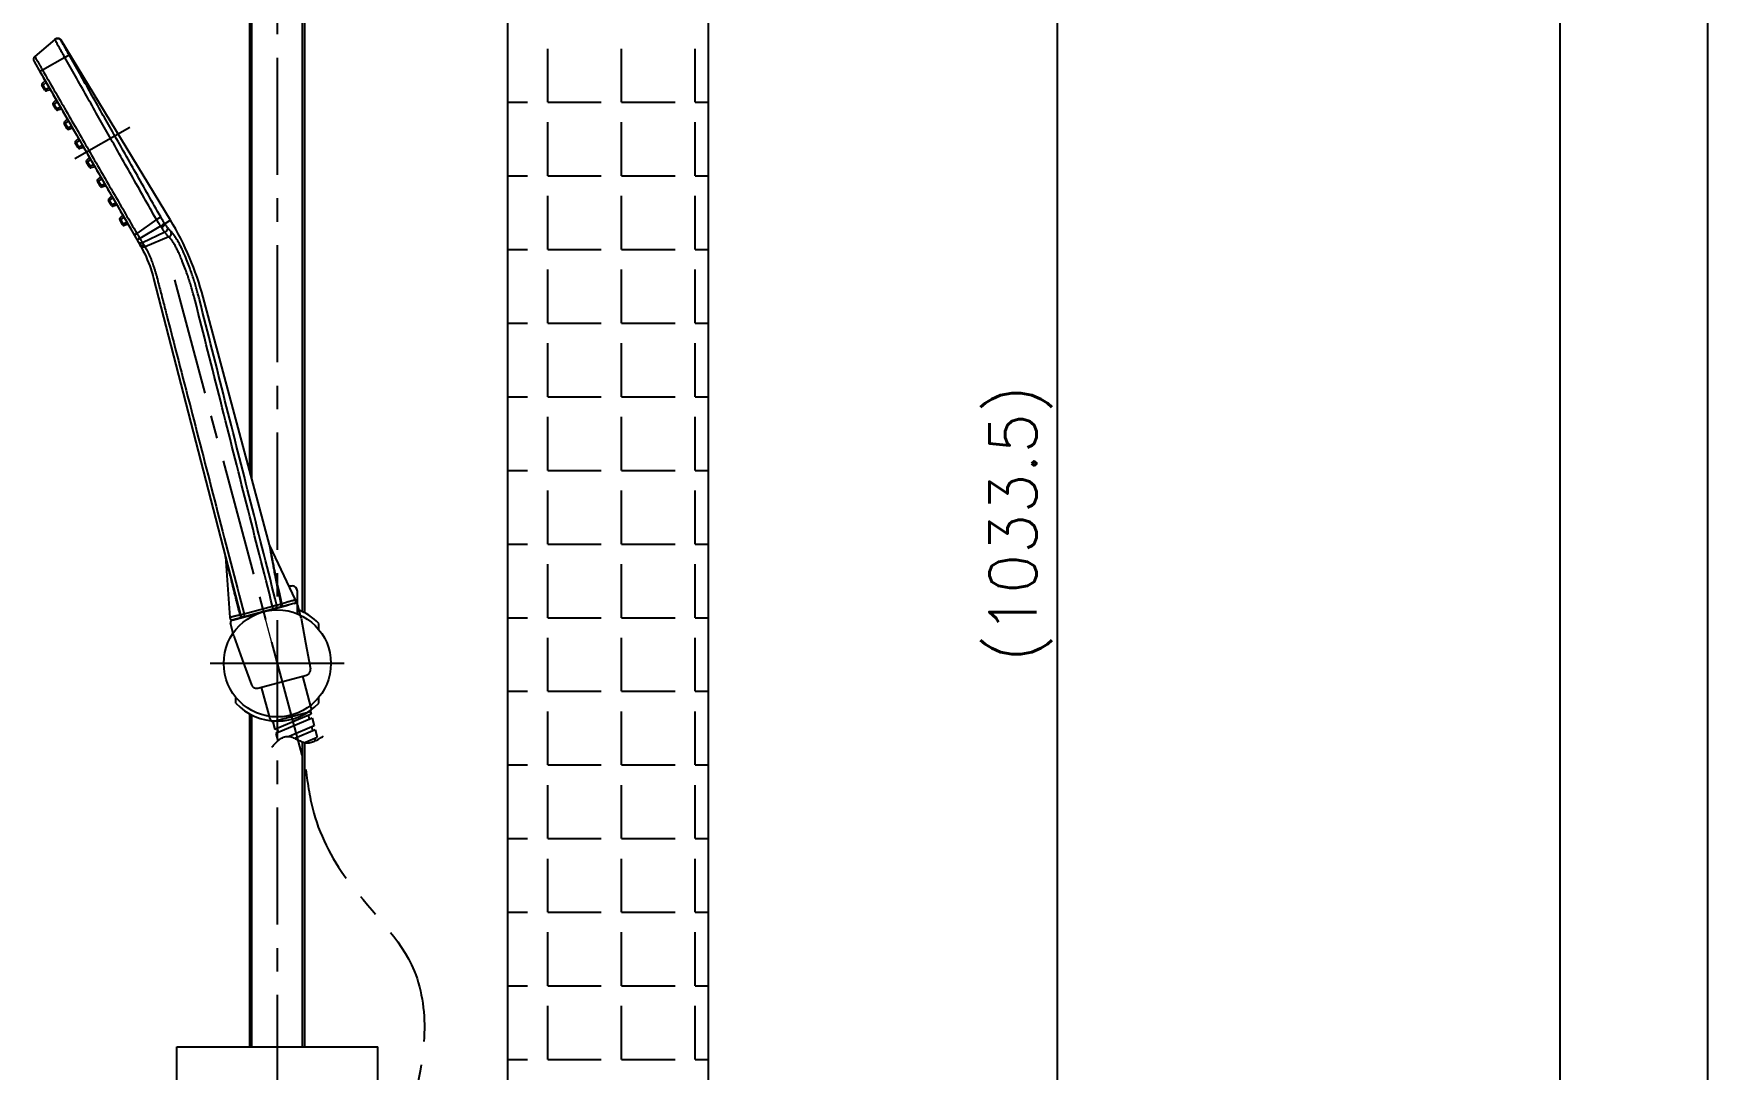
# Model space of a CAD drawing. Extents: x -7765 to -7345, y -606 to -12.
# Drawn here: x -7470.3 to -7345.3, y -399.1 to -321.7 of the extents above; entities that cross this region are included whole.
import ezdxf

# ---------------------------------------------------------------- set-up
doc = ezdxf.new("R2010")
doc.units = 0
doc.header["$LTSCALE"] = 7
doc.header["$MEASUREMENT"] = 0
doc.linetypes.add('CENTER', pattern=[2, 1.25, -0.25, 0.25, -0.25])
doc.linetypes.add('PHANTOM', pattern=[2.5, 1.25, -0.25, 0.25, -0.25, 0.25, -0.25])
doc.layers.get('0').update_dxf_attribs({"color": 2, "linetype": 'CONTINUOUS'})
for name, color, linetype in [('cen', 2, 'CENTER'), ('CL', 1, 'CENTER'), ('DWG', 7, 'CONTINUOUS'), ('HT', 3, 'CONTINUOUS'), ('PH', 3, 'PHANTOM')]:
    doc.layers.add(name, color=color, linetype=linetype)
doc.styles.add('GHS', font='romans', dxfattribs={"bigfont": 'ghs'})

msp = doc.modelspace()

# ---------------------------------------------------------------- linework, layer by layer
for p, q in [((-7345.323484290388, -11.96386772065716), (-7345.323484290388, -605.9638677206826)), ((-7393.842003931147, -458.1030637861072), (-7393.842003931148, -255.3282578435942))]:
    msp.add_line(p, q)
at = {"color": 4}
msp.add_line((-7356.323484290388, -591.9638677206572), (-7356.323484290388, -42.96386772065716), dxfattribs=at)
at = {"color": 7, "linetype": 'Continuous'}
for p, q in [((-7454.138110927169, -354.3784847584534), (-7454.138110927169, -260.4030765948605)), ((-7453.978110927169, -354.9755891130944), (-7453.978110927169, -260.4030765948605)), ((-7450.198110927168, -364.8824707180888), (-7450.198110927168, -260.4030765948605)), ((-7450.038110927168, -364.9649595064998), (-7450.038110927168, -260.4030765948605)), ((-7468.691233735958, -322.1316862404951), (-7470.184471780124, -323.4070320128531)), ((-7468.611593764049, -322.0804256477404), (-7468.685650446299, -322.1269176601149)), ((-7468.620379585973, -322.0844599120132), (-7468.685650466636, -322.1269176777223)), ((-7468.539711517877, -322.0590508805371), (-7468.620379585973, -322.0844599120132)), ((-7468.522733075105, -322.0567421077862), (-7468.611593764049, -322.0804256477404)), ((-7468.449056802295, -322.0579600510132), (-7468.539711517877, -322.0590508805371)), ((-7468.428118367488, -322.0616642539048), (-7468.522733075105, -322.0567421077862)), ((-7468.356925081852, -322.0865748954811), (-7468.449056802295, -322.0579600510132)), ((-7468.33871610757, -322.0964555823634), (-7468.428118367488, -322.0616642539048)), ((-7468.274655023318, -322.1470143987476), (-7468.356925081852, -322.0865748954811)), ((-7468.265121507822, -322.1573983976105), (-7468.33871610757, -322.0964555823634)), ((-7468.234478086144, -322.1991841929544), (-7468.274655023318, -322.1470143987476)), ((-7468.23447808589, -322.1991841933941), (-7468.265121507822, -322.1573983976105)), ((-7460.058817277048, -335.6458398076784), (-7468.23447896306, -322.1991840792184)), ((-7467.95238247874, -323.4750477216098), (-7469.615634263539, -324.4255486455118)), ((-7467.952382467818, -323.4750477405273), (-7467.629125956273, -323.2924514646011)), ((-7470.249444985127, -323.7851538010113), (-7469.765947159643, -324.6225966000984)), ((-7469.615634262658, -324.4255486450033), (-7469.813644381495, -324.539982588471)), ((-7469.813644381495, -324.539982588471), (-7469.673696626167, -324.7812168674786)), ((-7469.673433362717, -324.7810648828136), (-7469.673688889485, -324.7812124024626)), ((-7469.673688889485, -324.7812124024626), (-7462.374184663035, -337.4255048017053)), ((-7461.115739697308, -335.5823561858979), (-7462.571516619677, -336.6365991747239)), ((-7460.797112474027, -336.0924856861102), (-7462.339723956316, -337.016947742472)), ((-7461.115741523934, -335.5823572141048), (-7460.791179670419, -335.3991641850871)), ((-7460.058817300551, -335.6458398218342), (-7460.481862932177, -335.9032697535281)), ((-7462.973780946058, -336.3860064501582), (-7462.973920684574, -336.386087122949)), ((-7462.57151591017, -336.6365987668496), (-7462.765067833006, -336.7484752914902)), ((-7460.485295375756, -336.5369484770245), (-7462.152792047571, -337.321331812117)), ((-7460.182435202145, -336.8942245974918), (-7461.964350301786, -337.6276777448029)), ((-7461.323863792268, -339.9926515373713), (-7454.823469626772, -365.1278107788589)), ((-7457.90032746896, -341.560635594994), (-7457.925725950942, -341.4601513242219)), ((-7452.660287169879, -359.893578513887), (-7457.621527032761, -341.3787164729829)), ((-7457.621302052838, -341.37866405553), (-7457.621524657761, -341.378725335388)), ((-7455.948240896937, -360.7948531077432), (-7455.634032333393, -365.307239142845)), ((-7450.734702774503, -363.9974624471402), (-7452.648072718274, -359.9268291536205)), ((-7450.864025263785, -364.2757429703256), (-7455.382748951881, -365.4865313330984)), ((-7452.438473655524, -364.4901421971399), (-7454.573622287674, -365.0624018894327)), ((-7451.791815045485, -364.3185481739188), (-7452.121189105223, -364.4081826071647)), ((-7454.138110927169, -397.374496823114), (-7454.138110927169, -372.5247214075125)), ((-7453.978110927169, -397.374496823114), (-7453.978110927169, -372.6072101958966)), ((-7450.198110927168, -397.374496823114), (-7450.198110927168, -374.609256467576)), ((-7450.038110927168, -397.374496823114), (-7450.038110927168, -374.6543583122434)), ((-7459.588110927169, -401.4744968232503), (-7459.588110927169, -397.374496823114)), ((-7459.588110927169, -397.374496823114), (-7444.588110927169, -397.374496823114)), ((-7444.588110927169, -401.4744968232499), (-7444.588110927169, -397.374496823114))]:
    msp.add_line(p, q, dxfattribs=at)
at = {"linetype": 'Continuous'}
for p, q in [((-7469.433666888222, -325.9381229128635), (-7469.655589247525, -325.5537421112135)), ((-7469.640309050756, -325.5802081883689), (-7469.574710711317, -325.5423349706089)), ((-7469.420019508887, -325.2206025812293), (-7469.638498033577, -325.4318520875759)), ((-7469.341493235503, -325.3566208623247), (-7469.574710711825, -325.5423349697289)), ((-7469.383348746062, -325.8737836170685), (-7469.574710711825, -325.5423349697289)), ((-7469.448947084992, -325.9116568357085), (-7469.383348746062, -325.8737836170685)), ((-7469.105916452547, -325.7646721791125), (-7469.383348746062, -325.8737836170685)), ((-7469.027391536978, -325.9006881094174), (-7469.31956142431, -325.9842664992216)), ((-7468.605095459516, -327.3732507250825), (-7468.827017819074, -326.9888699229923)), ((-7468.81173762205, -327.0153360005875), (-7468.746139282865, -326.9774627823876)), ((-7468.59147461111, -326.6557560461788), (-7468.809926605125, -326.8669798993546)), ((-7468.512950127918, -326.7917712265707), (-7468.746139283119, -326.9774627819475)), ((-7468.554777317609, -327.3089114288473), (-7468.746139283119, -326.9774627819475)), ((-7468.62037565654, -327.3467846474873), (-7468.554777317609, -327.3089114288473)), ((-7468.277378715284, -327.1998132416879), (-7468.554777317609, -327.3089114288473)), ((-7468.198855589467, -327.3358260710352), (-7468.490989995603, -327.4193943114401)), ((-7467.776524031064, -328.8083785368613), (-7467.998446390367, -328.4239977352113)), ((-7467.983166193598, -328.4504638123663), (-7467.917567854159, -328.4125905946062)), ((-7467.762929713334, -328.0909095111283), (-7467.981355176419, -328.3021077115732)), ((-7467.684407020332, -328.2269215908168), (-7467.917567854667, -328.4125905937262)), ((-7467.726205888903, -328.7440392410658), (-7467.917567854667, -328.4125905937262)), ((-7467.44884097758, -328.6349543040092), (-7467.726205888903, -328.7440392410658)), ((-7467.791804227833, -328.7819124597058), (-7467.726205888903, -328.7440392410658)), ((-7467.370319641702, -328.7709640330936), (-7467.662418567151, -328.8545221232193)), ((-7466.947952602358, -330.2435063490798), (-7467.169874961915, -329.8591255469896)), ((-7467.154594764892, -329.8855916245852), (-7467.088996425707, -329.8477184063854)), ((-7466.934383431946, -329.5260616387623), (-7467.152783747967, -329.737235523352)), ((-7466.855862061014, -329.6620704806314), (-7467.088996425961, -329.8477184059452)), ((-7466.897634460451, -330.1791670528446), (-7467.088996425961, -329.8477184059452)), ((-7466.963232799381, -330.2170402714846), (-7466.897634460451, -330.1791670528446)), ((-7466.620299698601, -330.0700939734729), (-7466.897634460451, -330.1791670528446)), ((-7466.541779494614, -330.2061007931202), (-7466.833847138445, -330.2896499354379)), ((-7466.105834826353, -330.9612115182372), (-7466.324212319261, -331.1723633355709)), ((-7466.02731499473, -331.0972176929308), (-7466.260424997509, -331.282846217724)), ((-7466.119381173906, -331.6786341608586), (-7466.34130353321, -331.2942533592086)), ((-7466.32602333644, -331.3207194363636), (-7466.260424997001, -331.2828462186039)), ((-7466.069063031745, -331.6142948650636), (-7466.260424997509, -331.282846217724)), ((-7466.134661370676, -331.6521680837036), (-7466.069063031745, -331.6142948650636)), ((-7465.791757252069, -331.5052331841275), (-7466.069063031745, -331.6142948650636)), ((-7465.713238588083, -331.6412373364124), (-7466.005275709993, -331.7247777472166)), ((-7465.27728622032, -332.3963613974583), (-7465.495640890809, -332.6074911473497)), ((-7465.2908097452, -333.1137619730775), (-7465.512732104758, -332.7293811709874)), ((-7465.497451907734, -332.7558472485825), (-7465.431853568549, -332.7179740303827)), ((-7465.198767929139, -332.5323649050442), (-7465.431853568803, -332.7179740299425)), ((-7465.240491603293, -333.0494226768424), (-7465.431853568803, -332.7179740299425)), ((-7465.306089942223, -333.0872958954824), (-7465.240491603293, -333.0494226768424)), ((-7464.963214843594, -332.9403724091285), (-7465.240491603293, -333.0494226768424)), ((-7464.884697864365, -333.0763739318722), (-7465.176704281287, -333.1599055594352)), ((-7464.462238316748, -334.5488897848563), (-7464.684160676052, -334.1645089832059)), ((-7464.668880479282, -334.1909750603613), (-7464.603282139843, -334.1531018426017)), ((-7464.448738343263, -333.8315119820486), (-7464.667069462103, -334.0426189595682)), ((-7464.370221754941, -333.967512827724), (-7464.603282140351, -334.1531018417213)), ((-7464.411920174587, -334.4845504890609), (-7464.603282140351, -334.1531018417213)), ((-7464.477518513518, -334.5224237077009), (-7464.411920174587, -334.4845504890609)), ((-7464.13467382741, -334.3755121822169), (-7464.411920174587, -334.4845504890609)), ((-7464.05615846369, -334.5115109058029), (-7464.348132852835, -334.595033371214)), ((-7463.633666888042, -335.9840175970749), (-7463.8555892476, -335.5996367949851)), ((-7463.840309050575, -335.6261028725798), (-7463.774710711391, -335.58822965438)), ((-7463.620190863981, -335.2666629505675), (-7463.838498033651, -335.477746771347)), ((-7463.541675891167, -335.4026609970847), (-7463.774710711645, -335.5882296539403)), ((-7463.583348746135, -335.9196783008397), (-7463.774710711645, -335.5882296539403)), ((-7463.648947085066, -335.9575515194797), (-7463.583348746135, -335.9196783008397)), ((-7463.306132810786, -335.8106519550515), (-7463.583348746135, -335.9196783008397)), ((-7463.227619063454, -335.9466478799877), (-7463.519561424129, -336.0301611834329))]:
    msp.add_line(p, q, dxfattribs=at)
at = {"color": 7, "linetype": 'Continuous'}
msp.add_lwpolyline([(-7455.954324993039, -360.7551456175524), (-7455.949877551462, -360.777566248983), (-7455.948440198196, -360.7913519751091)], dxfattribs=at)
for centre, radius, start, end in [((-7468.490816068499, -322.3550394815493), 0.299999999948, 31.29999974180511, 130.5000004173045), ((-7469.989637364036, -323.6351538010372), 0.299999999948, 130.5000003821933, 209.997149202504), ((-7450.915725446245, -364.0825407563684), 0.199999999796, 285.0000000004101, 25.17505882399961), ((-7455.434512853255, -365.2933461926418), 0.199999999796, 183.9831842648133, 284.9999999946097), ((-7454.629836029791, -365.0777336876326), 0.200000692708, 194.4998084440066, 284.99919822371)]:
    msp.add_arc(centre, radius, start, end, dxfattribs=at)
at = {"linetype": 'Continuous'}
for centre, start, end in [((-7469.568986707016, -325.5037421111379), 134.0362434679067, 210), ((-7469.347064347712, -325.8881229127878), 210, 285.9637565320933), ((-7468.740415278564, -326.9388699229162), 134.0362435732122, 210), ((-7468.518492919005, -327.3232507250063), 210, 285.9637565320933), ((-7467.911843849858, -328.3739977351352), 134.0362435732122, 210), ((-7467.689922395048, -328.7583769701555), 210.0010364245888, 285.9640077923043), ((-7467.083272421406, -329.8091255469139), 134.0362435732122, 210), ((-7466.861350966342, -330.1935047823745), 210.0010364245888, 285.9640077923043), ((-7466.254700992699, -331.2442533591325), 134.0362435732122, 210), ((-7466.03277953789, -331.6286325941533), 210.0010364245888, 285.9640077923043), ((-7465.426129564248, -332.6793811709113), 134.0362435732122, 210), ((-7465.204208109184, -333.0637604063718), 210.0010364245888, 285.9640077923043), ((-7464.597558135541, -334.1145089831302), 134.0362435732122, 210), ((-7464.375636680732, -334.4988882181506), 210.0010364245888, 285.9640077923043), ((-7463.768986707089, -335.549636794909), 134.0362435732122, 210), ((-7463.547065252026, -335.9340160303695), 210.0010364245888, 285.9640077923043)]:
    msp.add_arc(centre, 0.100000000152, start, end, dxfattribs=at)
at = {"color": 7, "linetype": 'Continuous'}
for points, start_tangent, end_tangent in [([(-7468.680012598615, -322.158214701406), (-7468.691233735959, -322.1316862404951)], (-0.6438408578301325, 0.7651594276937058), (0.7603863140721725, 0.6494710566081723)), ([(-7468.691253717659, -322.1316628468003), (-7468.601115671986, -322.0786445248486), (-7468.498256045461, -322.0597895235251), (-7468.395176255526, -322.0773857664922), (-7468.304399672556, -322.1292896416553), (-7468.236949850851, -322.2091919776258)], (0.760384872398292, 0.6494727444841958), (0.5020328453415817, -0.8648485544869898)), ([(-7467.95238247874, -323.4750477216094), (-7468.10943372739, -323.1962043851254), (-7468.262226367059, -322.9225562484517), (-7468.38775239577, -322.6961940246192), (-7468.485425480168, -322.5191460378473), (-7468.567420754316, -322.3693561116966), (-7468.637299714581, -322.2402917594741), (-7468.680012598615, -322.158214701406)], (-0.4930046964754417, 0.8700266485879371), (-0.643840859775142, 0.765159426057084)), ([(-7467.629051726421, -323.2924094866848), (-7467.756171496312, -323.0668237467548), (-7467.880394921808, -322.8454160841457), (-7467.983071370333, -322.6621669056481), (-7468.06312344642, -322.5194071451097), (-7468.130913313573, -322.3987011480172), (-7468.18916767948, -322.2951230288641), (-7468.225857784904, -322.2296787105979), (-7468.236901990459, -322.2091641841039)], (-0.4921822255050439, 0.8704921923239188), (0.2566475844810988, 0.9665050529511047)), ([(-7468.236901990459, -322.2091641841039), (-7468.235533859493, -322.2036919864313), (-7468.234479012561, -322.1991842972657)], (0.2479262821007197, 0.9687789008043655), (0.2190069031694366, 0.9757233093270516)), ([(-7470.184471780125, -323.4070320128531), (-7470.172392857938, -323.4345554808228), (-7470.131984860331, -323.5111468130945), (-7470.065077043143, -323.6330349158052), (-7469.975094615562, -323.7941070645888), (-7469.866477885348, -323.9864636856314), (-7469.744697549068, -324.200275890742), (-7469.61563426354, -324.4255486455113)], (-0.7603953729645547, -0.649460450508032), (0.4982117410124481, -0.8670553967984659)), ([(-7461.115739697308, -335.5823561858979), (-7462.031988914215, -333.9591380297652), (-7462.978873403631, -332.2817421238906), (-7463.888453156354, -330.6705706248085), (-7464.71539437231, -329.205942482452), (-7465.499686563271, -327.8170330697503), (-7466.329023619903, -326.3485843854887), (-7467.161127191637, -324.8755143214212), (-7467.95238247874, -323.4750477216094)], (-0.4914956230467187, 0.8708800448545815), (-0.4919040458695773, 0.8706494183407814)), ([(-7460.791166226026, -335.3991565901397), (-7461.707148744837, -333.7757527032027), (-7462.653949347243, -332.0982772378538), (-7463.563604980137, -330.4871229482087), (-7464.390724792161, -329.0225775021499), (-7465.175263850215, -327.633794860134), (-7466.004926009475, -326.1655208124103), (-7466.837405533226, -324.6926577965646), (-7467.629051726421, -323.2924094866848)], (-0.4913483832132037, 0.8709631256911918), (-0.4922005348432646, 0.8704818398450392)), ([(-7469.765947160337, -324.622596599912), (-7469.719687056519, -324.7017213799518), (-7469.673433364038, -324.7810648835753)], (0.4999999976024576, -0.8660254051686603), (0.499949135280457, -0.8660547685523841)), ([(-7469.673433364038, -324.7810648835753), (-7467.369147715367, -328.7725052025125), (-7465.135922498345, -332.6408143885628), (-7462.973780530315, -336.3860062101285)], (0.4999678196530196, -0.8660439823192617), (0.4999730928096039, -0.8660409381007339)), ([(-7469.61563426354, -324.4255486455113), (-7467.867050349149, -327.4567126904112), (-7466.061709765834, -330.586120483119), (-7464.266539737931, -333.6979936269508), (-7462.571516619678, -336.6365991747234)], (0.4997101002770631, -0.8661927127845671), (0.499669164041838, -0.8662163277759956)), ([(-7460.797112474028, -336.0924856861102), (-7460.889423402038, -335.9506591376858), (-7460.972097663318, -335.8192063047663), (-7461.047084946584, -335.696889905149), (-7461.115739697308, -335.5823561858979)], (-0.5536455321442576, 0.8327524390457838), (-0.5100990393214627, 0.8601156725018565)), ([(-7460.797112477518, -336.0924857796326), (-7460.694155875671, -336.0273462867253), (-7460.607480445116, -335.952485972728), (-7460.551397848467, -335.8802639520718), (-7460.535171073327, -335.8226061086648)], (0.8816985442572, 0.4718131802469435), (-0.1098577526731194, 0.9939473196189081)), ([(-7460.730683851755, -336.1909260041375), (-7460.764059086847, -336.141808147644), (-7460.797112474028, -336.0924856861102)], (-0.564703755911714, 0.8252936859441029), (-0.5540440378945404, 0.8324873597079497)), ([(-7460.535185425604, -335.822614234231), (-7460.609248316688, -335.7060286762307), (-7460.676496646309, -335.5959686851074), (-7460.737086515284, -335.4934960726268), (-7460.791166226026, -335.3991565901397)], (-0.5449764746233939, 0.8384513355628086), (-0.4913878195742457, 0.8709408767385239)), ([(-7460.730683209731, -336.1909365070442), (-7460.628721918834, -336.1247248093796), (-7460.544957479406, -336.0461049649771), (-7460.493159819285, -335.9680041425945), (-7460.481839605382, -335.9032602335324)], (0.8830572373190484, 0.4692652934305389), (-0.1835289853066436, 0.9830142987527261)), ([(-7460.481862932178, -335.9032697535281), (-7460.508855653892, -335.8627809704767), (-7460.535185425604, -335.822614234231)], (-0.5579472951326183, 0.8298763858877989), (-0.5449766278413926, 0.8384512359741768)), ([(-7460.277005229295, -336.1946032312903), (-7460.337795243027, -336.1114236839467), (-7460.406015273241, -336.0145200969782), (-7460.481841178954, -335.9032574277608)], (-0.5994283937129817, 0.8004283858101702), (-0.5584361076351229, 0.8295475355212225)), ([(-7457.621297725353, -341.3786550277455), (-7460.058792534997, -335.6458247643905)], (-0.2588190450997772, 0.9659258262898035), (-0.5195191118851463, 0.8544588301293801)), ([(-7462.973780530315, -336.3860062101285), (-7462.94779675034, -336.4312138884261), (-7462.921735264735, -336.4768190651112), (-7462.895791017694, -336.5220560695002)], (0.5000021321173833, -0.8660241728023941), (0.4999427683450891, -0.8660584439744518)), ([(-7462.339723955173, -337.0169477160025), (-7462.427214659105, -337.0517282664277), (-7462.504279377365, -337.0687107266076), (-7462.562230616616, -337.0659806776084), (-7462.594535541865, -337.043845884079)], (-0.9031683781314691, -0.4292864786402804), (-0.5000005437390663, 0.8660250898563149)), ([(-7462.571516619678, -336.6365991747234), (-7462.499455214138, -336.755036896303), (-7462.421443215905, -336.8827990535792), (-7462.339723956316, -337.0169477424715)], (0.5195308594759569, -0.8544516873715996), (0.5202932853865826, -0.853987644630551)), ([(-7462.411819086236, -337.3265184506622), (-7462.458193915895, -337.2799965074464)], (-0.8514952006066141, 0.5243623969583461), (-0.5000013467799675, 0.8660246262192657)), ([(-7462.152792168858, -337.321331304353), (-7462.248031240964, -337.3493907213201), (-7462.337399503976, -337.3515051235281), (-7462.4103285227, -337.3274244783988), (-7462.411819086236, -337.3265184506622)], (-0.920180567457686, -0.3914942186970981), (-0.8514952016148063, 0.5243623953211752)), ([(-7462.339723956316, -337.0169477424715), (-7462.309397445028, -337.0665819989035), (-7462.276583176368, -337.1198688435306), (-7462.242818759788, -337.1745883821341), (-7462.209778561452, -337.2282890863685), (-7462.179308073574, -337.2780128794316), (-7462.152792047571, -337.321331812117)], (0.5198942795228616, -0.8542306117901681), (0.5215486298845049, -0.8532215577829688)), ([(-7462.152792047571, -337.321331812117), (-7462.121437032005, -337.3722221430289), (-7462.091658404726, -337.4204647683678), (-7462.063632748702, -337.4658740912218), (-7462.037372989074, -337.5084013817386)], (0.5243678264485296, -0.8514918570283835), (0.5256803521038566, -0.8506821776738744)), ([(-7460.485295375756, -336.536948477024), (-7460.558586731575, -336.4367227192542), (-7460.639758005618, -336.3222761415695), (-7460.730683851755, -336.1909260041375)], (-0.5972074698480903, 0.8020868020093851), (-0.564564678806327, 0.8253888316692376)), ([(-7460.182435202146, -336.8942245974922), (-7460.208001628139, -336.8697485204957), (-7460.237810952643, -336.839254839243), (-7460.272778421354, -336.8012417640552), (-7460.314171006715, -336.7536210245767), (-7460.362766498626, -336.6948923796408), (-7460.419233692593, -336.6236849958486), (-7460.485295375756, -336.536948477024)], (-0.7350141893227705, 0.6780517247925785), (-0.5985236213780144, 0.8011051582985516)), ([(-7460.485293639163, -336.536955219708), (-7460.385734731274, -336.4686277771343), (-7460.310703418028, -336.3788957719808), (-7460.272384816516, -336.2823270756562), (-7460.27700528989, -336.1946032645142)], (0.893706335906339, 0.4486524101806055), (-0.3198436085025818, 0.9474703510400984)), ([(-7460.01993119409, -336.4919658780855), (-7460.042001292929, -336.4717918225433), (-7460.067733243154, -336.4464014243131), (-7460.097716222179, -336.4147882006873), (-7460.132800842646, -336.375440927186), (-7460.173956684293, -336.3265613135445), (-7460.221773836384, -336.2668425713364), (-7460.277005229295, -336.1946032312903)], (-0.7555237755469749, 0.6551212289212158), (-0.6008206547109449, 0.7993838507705242)), ([(-7459.426434192135, -338.1212319692422), (-7459.551859876346, -337.8405969880555), (-7459.685578880635, -337.5785270335946), (-7459.821330542909, -337.3452606188498), (-7459.953521249891, -337.1484439584697), (-7460.076060451142, -336.9958753732235), (-7460.182435202146, -336.8942245974922)], (-0.3849356799976607, 0.9229434014416803), (-0.7912583939154599, 0.6114819327325437)), ([(-7460.182430615023, -336.8942367193977), (-7460.083567840087, -336.8239686653637), (-7460.017463138478, -336.7218547229204), (-7459.995022327516, -336.6047481442529), (-7460.019943481385, -336.4919723926096)], (0.9107777259346566, 0.4128970016133512), (-0.4174860324945028, 0.9086833401532125)), ([(-7459.115382799388, -337.9849208806231), (-7459.272642235172, -337.6467355341938), (-7459.437002973766, -337.3295646234055), (-7459.600897464416, -337.0459180240923), (-7459.757537133656, -336.8055800848651), (-7459.899593395196, -336.6182183367209), (-7460.01993119409, -336.4919658780855)], (-0.4025527260609036, 0.9153968007049922), (-0.7521902321273155, 0.6589460180411256)), ([(-7462.037403939296, -337.5083075844705), (-7462.137150529186, -337.5329539506024), (-7462.234120706095, -337.5261933608272), (-7462.316485802316, -337.4888505034505), (-7462.374198711015, -337.4254805684418)], (-0.925676305343796, -0.3783165046955519), (-0.4999845955111507, 0.8660342973875522)), ([(-7462.374184663036, -337.4255048017058), (-7462.322777981015, -337.5155960387074)], (0.4999976290864214, -0.8660267726277043), (0.4911932510613877, -0.8710506243105188)), ([(-7461.964349917386, -337.6276787723004), (-7462.067600139516, -337.6502664149812), (-7462.170078209369, -337.6373173316306), (-7462.258872645986, -337.5904628579974), (-7462.322796011445, -337.5156062039741)], (-0.9282120411201876, -0.3720516183535496), (-0.4912908433263779, 0.8709955839518685)), ([(-7462.23403107419, -337.6763229698154), (-7462.322777981015, -337.5155960387074)], (-0.4755123767037417, 0.879709031215185), (-0.4911932511611403, 0.8710506242542676)), ([(-7462.322777981015, -337.5155960387074), (-7461.535895114689, -339.2804288347734)], (0.4911932500383756, -0.8710506248874045), (0.3198128259348711, -0.9474807419507543)), ([(-7462.037372989074, -337.5084013817386), (-7462.008672208725, -337.5549762919773), (-7461.984431140771, -337.594618770464), (-7461.964350301787, -337.6276777448024)], (0.5260394607088266, -0.8504601611934371), (0.5176094761184576, -0.8556169880456886)), ([(-7461.964350301787, -337.6276777448024), (-7461.884229638023, -337.7721032520903), (-7461.783982117367, -337.9648961736639), (-7461.680092154285, -338.1801696178754), (-7461.582178657369, -338.4002187928263), (-7461.49371121162, -338.6165627769442), (-7461.416135564016, -338.8233887350548), (-7461.349031022993, -339.0177716094786), (-7461.29180078843, -339.1982018757508)], (0.4999111363484207, -0.8660767031590394), (0.2898497864756197, -0.9570721505090606)), ([(-7459.182490050985, -338.6965039677816), (-7459.263709647112, -338.4997054387177), (-7459.34504165627, -338.308015695111), (-7459.426434192135, -338.1212319692422)], (-0.3769305810886467, 0.9262415111838679), (-0.4038054049048206, 0.9148449021389659)), ([(-7458.868476522649, -338.5699427422824), (-7458.928649734676, -338.4228784649649), (-7459.115441669985, -337.9849467682134)], (-0.3752726265970341, 0.9269144813449421), (-0.4025362596709433, 0.9154040417488483)), ([(-7457.92569082896, -341.4601424363118), (-7458.011656713657, -341.1305938589794), (-7458.109511430992, -340.7778500080185), (-7458.221537692262, -340.3988486220196), (-7458.350290811665, -339.9909308876363), (-7458.498706972829, -339.5516258301495), (-7458.670152756203, -339.0786874746518), (-7458.868545320078, -338.5699705958241)], (-0.2452595332257872, 0.9694574572212383), (-0.3750515375365429, 0.9270039612598617)), ([(-7461.535895114689, -339.2804288347734), (-7461.343040900322, -339.919613631937)], (0.3198128259743593, -0.9474807419374255), (0.2575269889182111, -0.9662711058386875)), ([(-7461.29180078843, -339.1982018757508), (-7461.221068140228, -339.4151849552145), (-7461.155045517047, -339.6336064791872), (-7461.093757653765, -339.8533711109212)], (0.3201870525541906, -0.9473543430927311), (0.258171147121756, -0.9660991971810331)), ([(-7461.093757653765, -339.8533711109212), (-7461.083738992641, -339.8909738725715), (-7461.07389138576, -339.9284931120137)], (0.2592295129797359, -0.9658157482668676), (0.2520624206659068, -0.9677109775589215)), ([(-7458.251407683548, -341.5427335204513), (-7458.336083121932, -341.217924716073), (-7458.432536029504, -340.8703276604274), (-7458.543034406427, -340.4969444375874), (-7458.670121878019, -340.0951769919216), (-7458.816725703248, -339.6626173229597), (-7458.986208314459, -339.1970846815602), (-7459.182490050985, -338.6965039677816)], (-0.2448905618733322, 0.9695507272470915), (-0.3763537424223907, 0.9264760442475893)), ([(-7461.343040900322, -339.919613631937), (-7461.323863792269, -339.9926515373709)], (0.2575269862483394, -0.9662711065502516), (0.2503800036814887, -0.9681476404745599)), ([(-7461.07389138576, -339.9284931120137), (-7460.809998903902, -340.9430166678071), (-7460.543696868371, -341.9695081666032), (-7460.274046386989, -343.0114934488101)], (0.2521805971054655, -0.9676801881011778), (0.2502107174672014, -0.9681914050767794)), ([(-7458.226058359618, -341.6430727801949), (-7458.238728317328, -341.5929146699282), (-7458.251407683548, -341.5427335204513)], (-0.2448769208011551, 0.9695541726272674), (-0.2450073595876233, 0.9695212188229307)), ([(-7452.438473655524, -364.4901421971399), (-7454.387054802498, -356.8017565166774), (-7456.316070020916, -349.1867474630944), (-7458.226058359618, -341.6430727801949)], (-0.2457354452664432, 0.9693369336508866), (-0.2453927166566853, 0.9694237538929257)), ([(-7452.121189105223, -364.4081826071642), (-7454.066964066887, -356.7203557540606), (-7455.993222972454, -349.1048486091513), (-7457.90032746896, -341.5606355949935)], (-0.245362267831234, 0.9694314609732417), (-0.2450955312193844, 0.9694989327360232)), ([(-7460.274046386989, -343.0114934488101), (-7458.440878175545, -350.1026785630738), (-7456.541254475782, -357.4509959538773), (-7454.573622287674, -365.0624018894323)], (0.2502894230963317, -0.9681710616859531), (0.2502784757295466, -0.9681738917087647)), ([(-7452.660037725571, -359.8945546981436), (-7452.660287083219, -359.8935784902496)], (-0.233693005277944, 0.9723104335983251), (-0.2620629533295781, 0.9650507802660849)), ([(-7452.648103705626, -359.9268436789216), (-7452.652808638047, -359.9159797875936), (-7452.656860633982, -359.9048560689153), (-7452.66024550021, -359.8935118555346)], (-0.4244729588584273, 0.9054406149483091), (-0.2573628376433761, 0.9663148398944049)), ([(-7452.632344559389, -360.0487916670154), (-7452.637424163468, -360.0203569226842), (-7452.641697748342, -359.9964575402964), (-7452.645293104822, -359.9763752977615), (-7452.648300040819, -359.9596003883998), (-7452.650789146332, -359.9457292305706), (-7452.652828380526, -359.9343736309456), (-7452.654483518793, -359.9251596952208), (-7452.655802058746, -359.9178170325595), (-7452.656830148952, -359.9120877741352), (-7452.657651499866, -359.9075098630228), (-7452.658911429859, -359.9005087529013), (-7452.660037725571, -359.8945546981436)], (-0.1757978088440685, 0.9844262950600337), (-0.2336932634417944, 0.9723103715490873)), ([(-7455.92844109774, -360.8692219405966), (-7455.931512033418, -360.8570717321527), (-7455.934094126179, -360.8468571712442), (-7455.936333777668, -360.8379987032486), (-7455.938341821588, -360.8300578668041), (-7455.940170103117, -360.8228298786407), (-7455.941816279431, -360.8163245969959), (-7455.94328510202, -360.8105243442606), (-7455.944581307983, -360.8054125243953), (-7455.945695621286, -360.8010295615459), (-7455.947338821406, -360.7946436931634)], (-0.2450248772928376, 0.969516791761561), (-0.2179503468988745, 0.9759598589525392)), ([(-7454.86631854087, -365.1297660581122), (-7454.979349566584, -364.6712462101536), (-7455.080717133106, -364.2616549286413), (-7455.172147153905, -363.8930781545996), (-7455.254890039653, -363.5600626440464), (-7455.329622702138, -363.2596808083254), (-7455.397159081265, -362.9885392623733), (-7455.458514303639, -362.7424816224634), (-7455.513788708312, -362.5210420673811), (-7455.563371680215, -362.3226037139275), (-7455.608256476949, -362.143143728239), (-7455.648950032263, -361.9805962554883), (-7455.685247908285, -361.8357401363301), (-7455.71737484058, -361.7076409236233), (-7455.745975590927, -361.5936952917291), (-7455.771658215612, -361.4914550232393), (-7455.794849852188, -361.3991993197942), (-7455.815481232285, -361.317185359389), (-7455.833507454783, -361.2455735016492), (-7455.849246708226, -361.1830836051799), (-7455.862972633448, -361.1286162128022), (-7455.874936389925, -361.0811642142644), (-7455.885354908833, -361.0398588506), (-7455.894434746743, -361.0038746153514), (-7455.902370280494, -360.9724360621021), (-7455.909310136727, -360.9449504098202), (-7455.915283463961, -360.9212989809207), (-7455.920392117377, -360.9010758467175), (-7455.924757632391, -360.8837979160071), (-7455.92844109774, -360.8692219405966)], (-0.2387446078921756, 0.9710823920772178), (-0.2450248780637142, 0.9695167915667382)), ([(-7451.740971848802, -364.2876738917275), (-7451.856391199174, -363.7987180205391), (-7451.958925475687, -363.3446143451029), (-7452.046100045027, -362.945013710103), (-7452.12029083926, -362.596123467596), (-7452.185043965535, -362.2853791938987), (-7452.241936997464, -362.0077727078806), (-7452.292021440123, -361.7601674367443), (-7452.33631834227, -361.5389002150387), (-7452.375576859532, -361.3410357605035), (-7452.410324528989, -361.1645658305506), (-7452.441269110208, -361.0064715270764), (-7452.468811563886, -360.8650438247587), (-7452.493084693993, -360.7398260124819), (-7452.51449636084, -360.6289692833552), (-7452.533542373761, -360.5301547788549), (-7452.55045648179, -360.4422615031276), (-7452.565158257676, -360.3656626048514), (-7452.577782334692, -360.2996819641103), (-7452.588616573616, -360.2428759468148), (-7452.597952000426, -360.1937880980313), (-7452.606059412476, -360.1510607629616), (-7452.613182571058, -360.1134684718591), (-7452.619462421833, -360.0803158828994), (-7452.624851571545, -360.0518802480692), (-7452.629390784909, -360.0279543321781), (-7452.63321454986, -360.0078251312234), (-7452.636416097293, -359.9909919201245), (-7452.63906826959, -359.9770590666276), (-7452.641240995796, -359.9656458234658), (-7452.643001756427, -359.9563854552162), (-7452.64439893312, -359.9490115780836), (-7452.645480902769, -359.9432688075758), (-7452.646334791151, -359.9387009212905), (-7452.647581715192, -359.9318379965298), (-7452.648072718275, -359.9268291536209)], (-0.2352902843142536, 0.971925142234379), (-0.4253925146982337, 0.9050089548942117)), ([(-7451.791815045485, -364.3185481739183), (-7451.903487131668, -363.8200646449986), (-7452.002550497119, -363.3565369877815), (-7452.086556037387, -362.948714847952), (-7452.157728711419, -362.593554764906), (-7452.219668265988, -362.2777400752025), (-7452.273984172917, -361.995851095101), (-7452.321703789395, -361.7447154121019), (-7452.363846863805, -361.5205423383723), (-7452.401171846014, -361.3201524208562), (-7452.43417048625, -361.1416137160436), (-7452.463528634486, -360.9818443764125), (-7452.489658973198, -360.8389444265595), (-7452.512680551624, -360.7125003381343), (-7452.532970389885, -360.6006916349643), (-7452.550999340358, -360.5011721839883), (-7452.567018552424, -360.4126419359436), (-7452.580949914285, -360.3354855982129), (-7452.592913271131, -360.2690534032236), (-7452.603177478468, -360.2119026055834), (-7452.612016601732, -360.1625665059246), (-7452.619686137992, -360.1196758330516), (-7452.62641658013, -360.0819918905663), (-7452.632344559389, -360.0487916670154)], (-0.2232189853131386, 0.9747683235496386), (-0.1757978074084269, 0.984426295316409)), ([(-7452.121162917429, -364.4081759638284), (-7452.168198831685, -364.4203193530029), (-7452.243242674279, -364.4397025308995), (-7452.337150335097, -364.4639629987996), (-7452.438474975785, -364.4901424361565)], (-0.9682039097392703, -0.2501623256319606), (-0.9681564878996871, -0.2503457907330244)), ([(-7452.359722664002, -364.6765138809378), (-7452.373969813068, -364.6645302622933), (-7452.393943024566, -364.6248903588585), (-7452.416593843691, -364.5636442979985), (-7452.438465139038, -364.4901398945663)], (-0.9659258232996437, -0.2588190562592049), (-0.2585479417568117, 0.9659984274383248)), ([(-7452.254197401536, -364.6482384716919), (-7452.188144573237, -364.6150302209599), (-7452.139741994153, -364.5578555133989), (-7452.116240944168, -364.4852797975245), (-7452.121162158365, -364.4081757748836)], (0.9659265644468219, 0.2588162902445666), (-0.2470632236241836, 0.9689993619876264)), ([(-7451.929273200982, -364.5611752945715), (-7451.861155558235, -364.5272826660857), (-7451.8111494297, -364.4693241511823), (-7451.786809720757, -364.3960560987052), (-7451.791813663371, -364.3185478164819)], (0.9659269987640071, 0.2588146693268333), (-0.253066782789384, 0.9674488117976221)), ([(-7451.819578341569, -364.5317850287302), (-7451.769816849406, -364.5011170329535), (-7451.737053906691, -364.4432387301808), (-7451.726774967094, -364.3678405952369), (-7451.740701023719, -364.2875464220051)], (0.9659223569040084, 0.258831992676727), (-0.3108508517818451, 0.9504587039669327)), ([(-7451.74097070492, -364.2876799471505), (-7451.773631497775, -364.304800723583), (-7451.79181457182, -364.3185476400031)], (-0.900284623891915, -0.4353017298194361), (-0.6403976611410355, -0.7680435115311447)), ([(-7450.738099193582, -363.9984450945485), (-7450.762832901344, -364.0056452668596), (-7450.810771125382, -364.0195918806412), (-7450.883965356682, -364.0408620357302), (-7450.995504452676, -364.0732132208782), (-7451.161013193304, -364.1210756582532), (-7451.402752204609, -364.1907111968703), (-7451.740971848802, -364.2876738917275)], (-0.2778798013086549, 0.9606158524741628), (-0.9612498415672949, -0.2756786935670777)), ([(-7454.86631854087, -365.1297660581122), (-7454.983057949847, -365.1571854466392), (-7455.099248559454, -365.1843169080039), (-7455.212437177022, -365.2106014980409), (-7455.319526200563, -365.2353447366809), (-7455.417271953336, -365.2578127601337), (-7455.502443632016, -365.2772997439088), (-7455.570978370733, -365.2929182118005), (-7455.61720888181, -365.3034230477215), (-7455.634032137724, -365.3072390773877)], (-0.9734564893195295, -0.2288721551471406), (-0.3005915241079856, 0.953752974115645)), ([(-7454.862919537839, -365.1433322574562), (-7454.866327540966, -365.1297681753204)], (-0.2704117001090429, 0.9627447805333131), (-0.2167438596226587, 0.9762285077357008)), ([(-7454.823467067271, -365.1278093832525), (-7454.835130182029, -365.1258786097096), (-7454.866325548261, -365.1297683745706)], (-0.250374348202846, 0.9681491030631595), (-0.9875815539773729, -0.1571072062116741)), ([(-7454.836547781515, -365.2044359711749), (-7454.862919537839, -365.1433322574562)], (-0.5175006668258721, 0.8556828032833065), (-0.2704116988818527, 0.9627447808780011)), ([(-7454.659195987544, -365.2926559005537), (-7454.723799345354, -365.2931010521756), (-7454.78631071878, -365.2620060814133), (-7454.836547781515, -365.2044359711749)], (-0.965933451910347, -0.2587905842192901), (-0.5175006705794859, 0.8556828010131924)), ([(-7454.573622427522, -365.0624019255929), (-7454.61023278741, -365.0719841610053), (-7454.647771135325, -365.0818096550192), (-7454.684531146966, -365.0914318177279), (-7454.719005584028, -365.1004561498557), (-7454.74980211889, -365.1085181954404), (-7454.775807424942, -365.1153265095254), (-7454.796431975766, -365.1207267470318), (-7454.811375773643, -365.1246403472196), (-7454.823469614699, -365.1278107449052)], (-0.9674075114681826, -0.2532246171977323), (-0.9672679577539927, -0.2537571632534157)), ([(-7454.494917842112, -365.2486377041996), (-7454.509156669958, -365.2366660477383), (-7454.529117677354, -365.1970611589577), (-7454.55175701282, -365.1358623848164), (-7454.573622405557, -365.0624019199499)], (-0.9659263427165793, -0.2588171177611203), (-0.2586442363888904, 0.9659726491898246))]:
    msp.add_spline(points, degree=3, dxfattribs=dict(at, start_tangent=start_tangent, end_tangent=end_tangent))
at = {"linetype": 'Continuous'}
for points, start_tangent, end_tangent in [([(-7469.574710711826, -325.5423349697285), (-7469.597052834648, -325.5106380888419), (-7469.616211986887, -325.4810815550304), (-7469.630330804944, -325.4566256234293), (-7469.638004675122, -325.4397053600296), (-7469.638498033578, -325.4318520875754)], (-0.5905215593198928, 0.8070218633831443), (0.7199264028525891, 0.6940504120564527)), ([(-7469.31956142431, -325.9842664992211), (-7469.326116571595, -325.9799134620644), (-7469.336930942453, -325.9648105135811), (-7469.351048817916, -325.9403562146008), (-7469.367067511892, -325.9089822924025), (-7469.383348746062, -325.8737836170681)], (-0.961587077309663, -0.2745000778707731), (-0.4036248813706257, 0.9149245625397475)), ([(-7468.74613928312, -326.977462781947), (-7468.768481405943, -326.9457659010604), (-7468.787640558436, -326.9162093668092), (-7468.801759376238, -326.8917534356483), (-7468.809433246671, -326.8748331718089), (-7468.809926605125, -326.8669798993542)], (-0.5905215593198928, 0.8070218633831443), (0.7199264028525891, 0.6940504120564527)), ([(-7468.490989995604, -327.4193943114396), (-7468.497545142888, -327.4150412742829), (-7468.508359513748, -327.3999383257997), (-7468.522477389463, -327.3754840263796), (-7468.538496083441, -327.3441101041817), (-7468.554777317609, -327.3089114288468)], (-0.961587077309663, -0.2745000778707731), (-0.4036248813706257, 0.9149245625397475)), ([(-7467.917567854667, -328.4125905937262), (-7467.93990997749, -328.3808937128397), (-7467.95906912973, -328.3513371790286), (-7467.973187947787, -328.3268812474271), (-7467.980861817964, -328.3099609840274), (-7467.98135517642, -328.3021077115727)], (-0.5905215593198928, 0.8070218633831443), (0.7199264028525891, 0.6940504120564527)), ([(-7467.662418567152, -328.8545221232189), (-7467.668973714437, -328.8501690860621), (-7467.679788085296, -328.8350661375789), (-7467.693905960758, -328.8106118385986), (-7467.709924654734, -328.7792379164002), (-7467.726205888904, -328.7440392410654)], (-0.961587077309663, -0.2745000778707731), (-0.4036248813706257, 0.9149245625397475)), ([(-7467.088996425962, -329.8477184059448), (-7467.111338548784, -329.8160215250582), (-7467.130497701277, -329.786464990807), (-7467.14461651908, -329.7620090596456), (-7467.152290389513, -329.7450887958062), (-7467.152783747967, -329.737235523352)], (-0.5905215593198928, 0.8070218633831443), (0.7199264028525891, 0.6940504120564527)), ([(-7466.833847138445, -330.2896499354374), (-7466.840402285731, -330.2852968982806), (-7466.851216656589, -330.2701939497974), (-7466.865334532306, -330.2457396503769), (-7466.881353226283, -330.2143657281795), (-7466.897634460452, -330.1791670528446)], (-0.961587077309663, -0.2745000778707731), (-0.4036248813706257, 0.9149245625397475)), ([(-7466.260424997509, -331.282846217724), (-7466.282767120333, -331.251149336837), (-7466.301926272572, -331.2215928030255), (-7466.316045090628, -331.1971368714248), (-7466.323718960807, -331.1802166080251), (-7466.324212319261, -331.1723633355705)], (-0.5905215593198928, 0.8070218633831443), (0.7199264028525891, 0.6940504120564527)), ([(-7466.005275709994, -331.7247777472166), (-7466.011830857278, -331.7204247100599), (-7466.022645228138, -331.7053217615758), (-7466.0367631036, -331.6808674625954), (-7466.05278179783, -331.6494935399578), (-7466.069063031745, -331.6142948650631)], (-0.961587077309663, -0.2745000778707731), (-0.4036248813706257, 0.9149245625397475)), ([(-7465.431853568803, -332.7179740299425), (-7465.454195691626, -332.686277149056), (-7465.473354844119, -332.6567206148047), (-7465.487473662176, -332.6322646832032), (-7465.495147532354, -332.6153444198035), (-7465.49564089081, -332.6074911473497)], (-0.5905215593198928, 0.8070218633831443), (0.7199264028525891, 0.6940504120564527)), ([(-7465.176704281287, -333.1599055594352), (-7465.183259428572, -333.1555525222784), (-7465.194073799431, -333.1404495737952), (-7465.208191675149, -333.1159952743747), (-7465.224210369124, -333.0846213521763), (-7465.240491603294, -333.0494226768424)], (-0.961587077309663, -0.2745000778707731), (-0.4036248813706257, 0.9149245625397475)), ([(-7464.603282140351, -334.1531018417209), (-7464.625624263175, -334.1214049608343), (-7464.644783415413, -334.0918484270233), (-7464.65890223347, -334.0673924954226), (-7464.666576103648, -334.0504722320225), (-7464.667069462103, -334.0426189595682)], (-0.5905215593198928, 0.8070218633831443), (0.7199264028525891, 0.6940504120564527)), ([(-7464.348132852836, -334.5950333712135), (-7464.35468800012, -334.5906803340567), (-7464.36550237098, -334.5755773855735), (-7464.379620246443, -334.5511230865932), (-7464.395638940673, -334.5197491639556), (-7464.411920174588, -334.4845504890609)], (-0.961587077309663, -0.2745000778707731), (-0.4036248813706257, 0.9149245625397475)), ([(-7463.774710711646, -335.5882296539403), (-7463.797052834469, -335.5565327730533), (-7463.816211986962, -335.526976238802), (-7463.830330805018, -335.5025203072009), (-7463.838004675196, -335.4856000438012), (-7463.838498033652, -335.4777467713466)], (-0.5905215593198928, 0.8070218633831443), (0.7199264028525891, 0.6940504120564527)), ([(-7463.51956142413, -336.0301611834329), (-7463.526116571415, -336.0258081462753), (-7463.536930942274, -336.010705197792), (-7463.55104881799, -335.9862508983724), (-7463.567067511966, -335.9548769761741), (-7463.583348746135, -335.9196783008392)], (-0.961587077309663, -0.2745000778707731), (-0.4036248813706257, 0.9149245625397475))]:
    msp.add_spline(points, degree=3, dxfattribs=dict(at, start_tangent=start_tangent, end_tangent=end_tangent))
at = {"layer": 'cen', "lineweight": 0}
msp.add_line((-7452.503921962089, -367.1998149589904), (-7453.228598367638, -364.4952169917678), dxfattribs=at)
at = {"layer": 'CL'}
for p, q in [((-7452.088110460954, -239.5030765948632), (-7452.088110460954, -430.7644221287842)), ((-7463.107905856056, -328.706087062566), (-7467.198674463062, -331.0678934190141)), ((-7459.76363875162, -340.0993806420579), (-7449.963809388853, -376.6728417294066))]:
    msp.add_line(p, q, dxfattribs=at)
at = {"layer": 'CL', "ltscale": 3}
msp.add_line((-7447.088110927423, -368.7448404568681), (-7457.088110927423, -368.7448404568681), dxfattribs=at)
at = {"layer": 'CL'}
msp.add_spline([(-7449.963809388854, -376.6728417294062), (-7449.366446003704, -379.922291907902), (-7446.656799505771, -385.1822032193013), (-7441.870835685815, -391.7067597662463), (-7441.130369565259, -396.6797913243304), (-7442.35160654417, -404.6156805762475), (-7441.130369565259, -418.4119234481373), (-7442.228110927169, -426.0986813358641)], degree=3, dxfattribs=at)
at = {"layer": 'DWG'}
for p, q in [((-7451.229479663776, -362.944840456868), (-7450.988110927423, -362.944840456868)), ((-7450.588110927423, -365.0367412133278), (-7450.588110927423, -363.3448404568685)), ((-7448.988110927423, -366.2169955249278), (-7448.988110927423, -365.7649075717286)), ((-7455.188110927424, -371.7247733420286), (-7455.188110927424, -371.2726853888284)), ((-7448.988110927423, -371.7247733420286), (-7448.988110927423, -371.2726853888284))]:
    msp.add_line(p, q, dxfattribs=at)
msp.add_circle((-7452.088110927423, -368.7448404568681), 4, dxfattribs=at)
for centre, radius, start, end in [((-7450.988115201624, -363.3448404568685), 0.4, 5.9926739086263e-10, 89.99938986838637), ((-7452.088110927423, -368.7448404568681), 4.3, 43.86866434330698, 69.58247724160255), ((-7452.088110927423, -368.7448404568681), 4.3, 223.868664343307, 316.131335656693)]:
    msp.add_arc(centre, radius, start, end, dxfattribs=at)
at = {"layer": 'HT', "ltscale": 0.5}
for p, q in [((-7434.88811928329, -560.2956637861075), (-7434.88811928329, -113.195663786107)), ((-7419.888119283289, -566.6956637861072), (-7419.88811928329, -113.1956637861072)), ((-7431.900126486069, -326.8282578435942), (-7431.900126486069, -322.8282578435942)), ((-7426.400126486069, -326.8282578435942), (-7426.400126486069, -322.8282578435942)), ((-7420.900126486069, -326.8282578435942), (-7420.900126486069, -322.8282578435942)), ((-7434.888119283294, -326.8282578435942), (-7433.400126486069, -326.8282578435942)), ((-7431.900126486069, -326.8282578435942), (-7427.900126486069, -326.8282578435942)), ((-7426.400126486069, -326.8282578435942), (-7422.400126486069, -326.8282578435942)), ((-7420.900126486069, -326.8282578435942), (-7419.888119283294, -326.8282578435942)), ((-7431.900126486069, -332.3282578435942), (-7431.900126486069, -328.3282578435942)), ((-7426.400126486069, -332.3282578435942), (-7426.400126486069, -328.3282578435942)), ((-7420.900126486069, -332.3282578435942), (-7420.900126486069, -328.3282578435942)), ((-7434.888119283294, -332.3282578435942), (-7433.400126486069, -332.3282578435942)), ((-7431.900126486069, -332.3282578435942), (-7427.900126486069, -332.3282578435942)), ((-7426.400126486069, -332.3282578435942), (-7422.400126486069, -332.3282578435942)), ((-7420.900126486069, -332.3282578435942), (-7419.888119283294, -332.3282578435942)), ((-7431.900126486069, -337.8282578435942), (-7431.900126486069, -333.8282578435942)), ((-7426.400126486069, -337.8282578435942), (-7426.400126486069, -333.8282578435942)), ((-7420.900126486069, -337.8282578435942), (-7420.900126486069, -333.8282578435942)), ((-7434.888119283294, -337.8282578435942), (-7433.400126486069, -337.8282578435942)), ((-7431.900126486069, -337.8282578435942), (-7427.900126486069, -337.8282578435942)), ((-7426.400126486069, -337.8282578435942), (-7422.400126486069, -337.8282578435942)), ((-7420.900126486069, -337.8282578435942), (-7419.888119283294, -337.8282578435942)), ((-7431.900126486069, -343.3282578435942), (-7431.900126486069, -339.3282578435942)), ((-7426.400126486069, -343.3282578435942), (-7426.400126486069, -339.3282578435942)), ((-7420.900126486069, -343.3282578435942), (-7420.900126486069, -339.3282578435942)), ((-7434.888119283294, -343.3282578435942), (-7433.400126486069, -343.3282578435942)), ((-7431.900126486069, -343.3282578435942), (-7427.900126486069, -343.3282578435942)), ((-7426.400126486069, -343.3282578435942), (-7422.400126486069, -343.3282578435942)), ((-7420.900126486069, -343.3282578435942), (-7419.888119283294, -343.3282578435942)), ((-7431.900126486069, -348.8282578435942), (-7431.900126486069, -344.8282578435942)), ((-7426.400126486069, -348.8282578435942), (-7426.400126486069, -344.8282578435942)), ((-7420.900126486069, -348.8282578435942), (-7420.900126486069, -344.8282578435942)), ((-7434.888119283294, -348.8282578435942), (-7433.400126486069, -348.8282578435942)), ((-7431.900126486069, -348.8282578435942), (-7427.900126486069, -348.8282578435942)), ((-7426.400126486069, -348.8282578435942), (-7422.400126486069, -348.8282578435942)), ((-7420.900126486069, -348.8282578435942), (-7419.888119283294, -348.8282578435942)), ((-7431.900126486069, -354.3282578435942), (-7431.900126486069, -350.3282578435942)), ((-7426.400126486069, -354.3282578435942), (-7426.400126486069, -350.3282578435942)), ((-7420.900126486069, -354.3282578435942), (-7420.900126486069, -350.3282578435942)), ((-7434.888119283294, -354.3282578435942), (-7433.400126486069, -354.3282578435942)), ((-7431.900126486069, -354.3282578435942), (-7427.900126486069, -354.3282578435942)), ((-7426.400126486069, -354.3282578435942), (-7422.400126486069, -354.3282578435942)), ((-7420.900126486069, -354.3282578435942), (-7419.888119283294, -354.3282578435942)), ((-7431.900126486069, -359.8282578435942), (-7431.900126486069, -355.8282578435942)), ((-7426.400126486069, -359.8282578435942), (-7426.400126486069, -355.8282578435942)), ((-7420.900126486069, -359.8282578435942), (-7420.900126486069, -355.8282578435942)), ((-7434.888119283294, -359.8282578435942), (-7433.400126486069, -359.8282578435942)), ((-7431.900126486069, -359.8282578435942), (-7427.900126486069, -359.8282578435942)), ((-7426.400126486069, -359.8282578435942), (-7422.400126486069, -359.8282578435942)), ((-7420.900126486069, -359.8282578435942), (-7419.888119283293, -359.8282578435942)), ((-7431.900126486067, -365.3282578435942), (-7431.900126486067, -361.3282578435942)), ((-7426.400126486067, -365.3282578435942), (-7426.400126486067, -361.3282578435942)), ((-7420.900126486067, -365.3282578435942), (-7420.900126486067, -361.3282578435942)), ((-7434.888119283292, -365.3282578435942), (-7433.400126486067, -365.3282578435942)), ((-7431.900126486067, -365.3282578435942), (-7427.900126486067, -365.3282578435942)), ((-7426.400126486067, -365.3282578435942), (-7422.400126486067, -365.3282578435942)), ((-7420.900126486067, -365.3282578435942), (-7419.888119283293, -365.3282578435942)), ((-7431.900126486067, -370.8282578435942), (-7431.900126486067, -366.8282578435942)), ((-7426.400126486067, -370.8282578435942), (-7426.400126486067, -366.8282578435942)), ((-7420.900126486067, -370.8282578435942), (-7420.900126486067, -366.8282578435942)), ((-7434.888119283292, -370.8282578435942), (-7433.400126486067, -370.8282578435942)), ((-7431.900126486067, -370.8282578435942), (-7427.900126486067, -370.8282578435942)), ((-7426.400126486067, -370.8282578435942), (-7422.400126486067, -370.8282578435942)), ((-7420.900126486067, -370.8282578435942), (-7419.888119283292, -370.8282578435942)), ((-7431.900126486067, -376.3282578435942), (-7431.900126486067, -372.3282578435942)), ((-7426.400126486067, -376.3282578435942), (-7426.400126486067, -372.3282578435942)), ((-7420.900126486067, -376.3282578435942), (-7420.900126486067, -372.3282578435942)), ((-7434.888119283292, -376.3282578435942), (-7433.400126486067, -376.3282578435942)), ((-7431.900126486067, -376.3282578435942), (-7427.900126486067, -376.3282578435942)), ((-7426.400126486067, -376.3282578435942), (-7422.400126486067, -376.3282578435942)), ((-7420.900126486067, -376.3282578435942), (-7419.888119283292, -376.3282578435942)), ((-7431.900126486067, -381.8282578435942), (-7431.900126486067, -377.8282578435942)), ((-7426.400126486067, -381.8282578435942), (-7426.400126486067, -377.8282578435942)), ((-7420.900126486067, -381.8282578435942), (-7420.900126486067, -377.8282578435942)), ((-7434.888119283293, -381.8282578435942), (-7433.400126486067, -381.8282578435942)), ((-7431.900126486067, -381.8282578435942), (-7427.900126486067, -381.8282578435942)), ((-7426.400126486067, -381.8282578435942), (-7422.400126486067, -381.8282578435942)), ((-7420.900126486067, -381.8282578435942), (-7419.888119283292, -381.8282578435942)), ((-7431.900126486067, -387.3282578435942), (-7431.900126486067, -383.3282578435942)), ((-7426.400126486067, -387.3282578435942), (-7426.400126486067, -383.3282578435942)), ((-7420.900126486067, -387.3282578435942), (-7420.900126486067, -383.3282578435942)), ((-7434.888119283293, -387.3282578435942), (-7433.400126486067, -387.3282578435942)), ((-7431.900126486067, -387.3282578435942), (-7427.900126486067, -387.3282578435942)), ((-7426.400126486067, -387.3282578435942), (-7422.400126486067, -387.3282578435942)), ((-7420.900126486067, -387.3282578435942), (-7419.888119283292, -387.3282578435942)), ((-7431.900126486067, -392.8282578435942), (-7431.900126486067, -388.8282578435942)), ((-7426.400126486067, -392.8282578435942), (-7426.400126486067, -388.8282578435942)), ((-7420.900126486067, -392.8282578435942), (-7420.900126486067, -388.8282578435942)), ((-7434.888119283293, -392.8282578435942), (-7433.400126486067, -392.8282578435942)), ((-7431.900126486067, -392.8282578435942), (-7427.900126486067, -392.8282578435942)), ((-7426.400126486067, -392.8282578435942), (-7422.400126486067, -392.8282578435942)), ((-7420.900126486067, -392.8282578435942), (-7419.888119283292, -392.8282578435942)), ((-7431.900126486067, -398.3282578435942), (-7431.900126486067, -394.3282578435942)), ((-7426.400126486067, -398.3282578435942), (-7426.400126486067, -394.3282578435942)), ((-7420.900126486067, -398.3282578435942), (-7420.900126486067, -394.3282578435942)), ((-7434.888119283293, -398.3282578435942), (-7433.400126486067, -398.3282578435942)), ((-7431.900126486067, -398.3282578435942), (-7427.900126486067, -398.3282578435942)), ((-7426.400126486067, -398.3282578435942), (-7422.400126486067, -398.3282578435942)), ((-7420.900126486067, -398.3282578435942), (-7419.888119283292, -398.3282578435942))]:
    msp.add_line(p, q, dxfattribs=at)
at = {"layer": 'PH', "ltscale": 0.5}
for p, q in [((-7455.441609090924, -365.5023028599621), (-7450.805165124742, -364.2599714434714)), ((-7450.301397105361, -365.3673186259971), (-7450.560216150463, -364.4013927997084)), ((-7455.32421140206, -366.7131776605288), (-7455.583030447162, -365.7472518342406)), ((-7450.301397105361, -365.3673186259971), (-7449.97327868907, -367.1843077332828)), ((-7455.32421140206, -366.7131776605288), (-7454.699875732374, -368.450795593983)), ((-7449.97327868907, -367.1843077332828), (-7449.617837604037, -369.1525988980661)), ((-7454.699875732374, -368.450795593983), (-7454.02355115917, -370.3331062872471)), ((-7453.54358532786, -370.5842202996432), (-7449.907943200701, -369.6100529277023)), ((-7449.554004967603, -372.0589643954922), (-7450.189942200483, -369.6856143319606)), ((-7452.625649095199, -372.8820089589176), (-7453.261586328079, -370.5086588953859)), ((-7449.621184013485, -372.3491672457785), (-7452.42176976927, -373.1019784991754)), ((-7449.621184013485, -372.3491672457785), (-7449.569253777655, -372.5429735243424)), ((-7452.42176976927, -373.1019784991754), (-7452.264952204448, -373.6872296186116)), ((-7449.569253777655, -372.5429735243424), (-7452.264952204448, -373.6872296186116)), ((-7449.492616563795, -372.8289875002183), (-7452.188314990588, -373.9732435944875)), ((-7452.000633185706, -373.900940964932), (-7452.079041968117, -373.6083154052139)), ((-7449.335798998973, -373.4142386196545), (-7451.198617054642, -374.2049579714662)), ((-7449.676755231574, -372.9145132974586), (-7449.755164013985, -372.6218877377401)), ((-7449.443300452892, -373.7857783927707), (-7449.521709235303, -373.4931528330521)), ((-7449.492616563795, -372.8289875002183), (-7449.335798998973, -373.4142386196545)), ((-7452.188314990588, -373.9732435944875), (-7452.038123048886, -374.5337675518072)), ((-7449.259161785113, -373.7002525955299), (-7450.781382028253, -374.3463967534676)), ((-7449.10234422029, -374.2855037149661), (-7449.991821815293, -374.6630645536275)), ((-7449.246005189587, -374.5220943395193), (-7449.288254456621, -374.3644179283642)), ((-7449.259161785113, -373.7002525955299), (-7449.10234422029, -374.2855037149661))]:
    msp.add_line(p, q, dxfattribs=at)
for centre, radius, start, end in [((-7450.753401315721, -364.4531566087289), 0.1999999999998181, 15.00000000000794, 105.0000000000001), ((-7455.389845281904, -365.6954880252201), 0.1999999999998181, 105.0000000000001, 195.000000000008), ((-7450.011470818742, -369.2236825971872), 0.3999999999996362, 285.0000000000001, 10.23635830926764), ((-7453.647112945901, -370.1978499691281), 0.3999999999996362, 199.7636416907328, 285.0000000000001), ((-7449.841302972835, -372.1453348545006), 0.2999999999997272, 317.2000000000057, 16.73236531658346), ((-7452.333656494707, -372.8131589679388), 0.2999999999997272, 193.2676346834208, 252.8000000000023)]:
    msp.add_arc(centre, radius, start, end, dxfattribs=at)
msp.add_spline([(-7452.505022379676, -374.9884521038648), (-7451.303832943592, -374.1955472307004), (-7449.965818212386, -374.6669673845977), (-7448.638358402607, -374.1679013078392)], degree=3, dxfattribs=at)

# ---------------------------------------------------------------- texts
at = {"insert": (-7396.592003931148, -358.308570190482), "char_height": 3.5, "attachment_point": 5, "rotation": 90, "style": 'GHS'}
msp.add_mtext('(1033.5)', dxfattribs=at)

doc.saveas('drawing.dxf')
